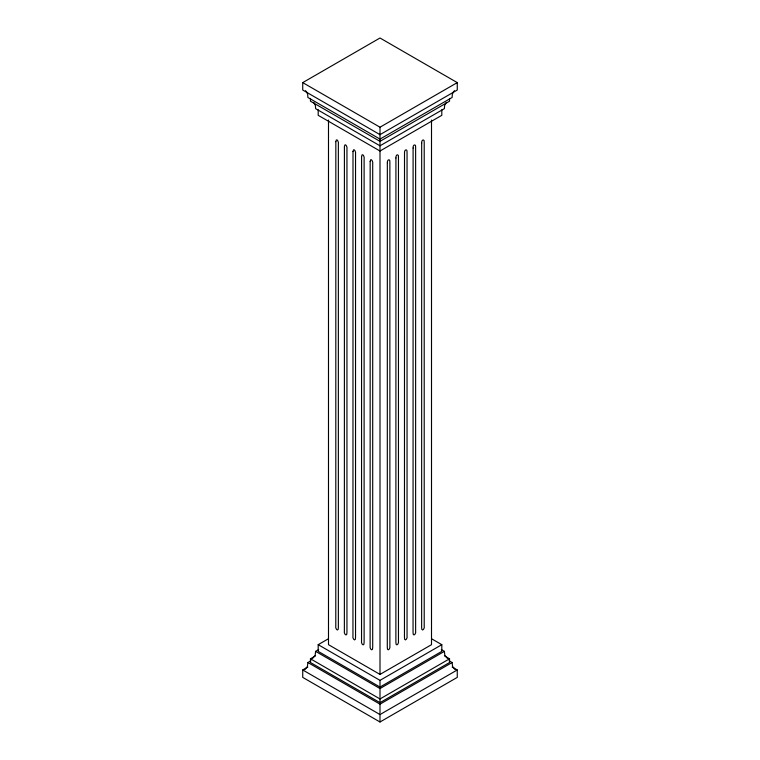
<?xml version="1.0" encoding="UTF-8"?>
<svg xmlns="http://www.w3.org/2000/svg" width="760" height="760" viewBox="0 0 760 760"><rect width="100%" height="100%" fill="white"/><g stroke="black" fill="none" stroke-linecap="round" stroke-linejoin="round"><path stroke-width="1.14" d="M441.322 649.6L444.391 651.367L444.847 655.31L447.45 658.531M449.065 660.763L452.115 662.52L452.57 666.463L455.183 669.683M453.397 91.903L452.305 94.468L452.115 97.48L380 139.108L307.885 97.48L307.695 94.468L306.603 91.903M446.205 102.391L444.572 105.621L444.391 108.632L380 145.806L315.609 108.632L315.428 105.621L313.794 102.391M453.938 91.238L454.537 90.706M312.55 658.531L315.153 655.31L315.609 651.367L318.677 649.6M304.817 669.683L307.43 666.463L307.885 662.52L310.935 660.763M302.736 82.612L380 38L457.263 82.612L457.263 90.041L380 134.653L302.736 90.041L302.736 82.612L380 127.214L457.263 82.612M431.68 638.827L441.807 644.679L441.807 651.367L380 687.059L318.193 651.367L318.193 644.679L328.32 638.827M444.429 655.851L449.54 658.806L449.54 662.52L380 702.667L310.46 662.52L310.46 658.806L315.571 655.851M452.181 667.024L457.263 669.959L457.263 677.388L380 722L302.736 677.388L302.736 669.959L307.819 667.024M328.491 120.07L328.491 644.679L380 674.414L431.509 644.679L431.509 120.07M318.193 644.679L380 680.361L441.807 644.679M315.609 651.367L380 688.541L444.391 651.367M310.46 658.806L380 698.953L449.54 658.806M307.885 662.52L380 704.159L452.115 662.52M457.263 669.959L380 714.561L379.401 714.219M379.401 134.302L380 134.653M302.736 669.959L380 714.561L380 722M305.463 90.706L306.062 91.238M449.54 98.41L449.54 101.194L380 141.341L310.46 101.194L310.46 98.41M441.807 109.744L441.807 115.32L380 151.012L318.193 115.32L318.193 109.744M380 127.214L380 674.414M380 680.361L380 687.059M380 688.541L380 697.481M380 698.953L380 702.667M380 704.159L380 713.089M387.344 162.906L387.296 647.159C386.945 652.317 390.735 648.936 389.87 645.667L389.87 162.412C390.45 158.194 386.868 159.457 387.344 162.906M395.922 157.947L395.884 642.2C395.533 647.368 399.313 643.986 398.459 640.718L398.459 157.453C399.028 153.235 395.456 154.498 395.922 157.947M404.51 152.998L404.462 637.241C404.111 642.409 407.901 639.027 407.046 635.759L407.046 152.494C407.616 148.285 404.044 149.54 404.51 152.998M413.098 148.038L413.05 632.292C412.699 637.45 416.49 634.068 415.625 630.8L415.625 147.535C416.204 143.327 412.623 144.581 413.098 148.038M421.676 143.079L421.638 627.332C421.287 632.5 425.068 629.109 424.213 625.841L424.213 142.585C424.783 138.368 421.211 139.631 421.676 143.079M335.834 141.645L335.787 625.841C334.932 629.109 338.713 632.5 338.361 627.332L338.361 144.067C339.093 141.911 336.243 137.142 335.834 141.645M344.413 146.604L344.375 630.8C343.51 634.068 347.301 637.45 346.949 632.292L346.949 149.026C347.672 146.87 344.831 142.101 344.413 146.604M353.001 151.553L352.953 635.759C352.099 639.027 355.889 642.409 355.537 637.241L355.537 153.986C356.26 151.82 353.419 147.05 353.001 151.553M361.589 156.512L361.541 640.718C360.687 643.986 364.467 647.368 364.116 642.2L364.116 158.935C364.847 156.778 361.998 152.009 361.589 156.512M370.167 161.471L370.13 645.667C369.265 648.936 373.055 652.317 372.704 647.159L372.704 163.894C373.426 161.737 370.585 156.968 370.167 161.471"/></g></svg>
